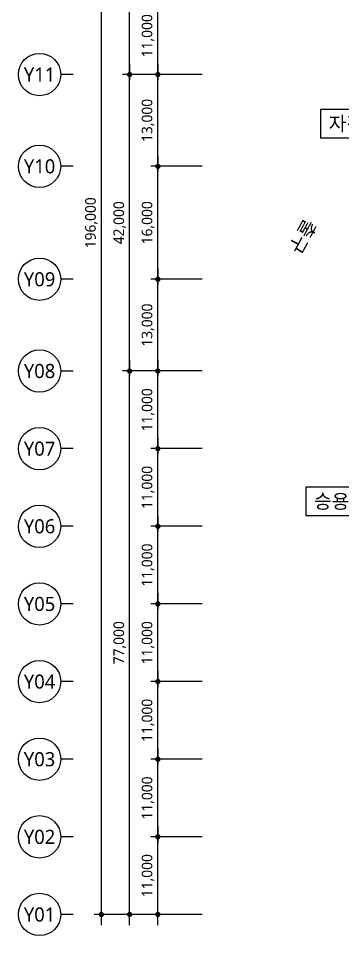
# Model space of a CAD drawing. Header units: millimetres. Extents: x 3479419 to 5579419, y 522746 to 3162891.
# Drawn here: x 4806612 to 4852519, y 1442391 to 1572355 of the extents above; entities that cross this region are included whole.
import ezdxf
from ezdxf.enums import TextEntityAlignment as Align

# ---------------------------------------------------------------- set-up
doc = ezdxf.new("R2010")
doc.units = ezdxf.units.MM
doc.layers.get('Defpoints').update_dxf_attribs({"color": 140})
for name, color, linetype, lineweight in [('A-AXIS-BUBL', 7, 'Continuous', 25), ('A-DIMS', 7, 'Continuous', 25), ('A-XXXX-TXT2', 3, 'Continuous', 25)]:
    doc.layers.add(name, color=color, linetype=linetype, lineweight=lineweight)
doc.styles.add('HY울릉도L', font='')
doc.styles.add('맑은고딕', font='malgun.ttf')
doc.styles.get('HY울릉도L').set_extended_font_data('HYwulM')
doc.dimstyles.new('CDIM', dxfattribs={"dimtxt": 3, "dimasz": 1.5, "dimexe": 2, "dimexo": 1, "dimgap": 1, "dimtad": 1, "dimdec": 0, "dimrnd": 0.5, "dimzin": 0, "dimdsep": 32, "dimlunit": 6, "dimtxsty": 'HY울릉도L', "dimblk1": '_CIDOT', "dimblk2": '_CIDOT', "dimsah": 1, "dimcen": 5.5, "dimclrd": 2, "dimclre": 2, "dimclrt": 7, "dimadec": 0, "dimazin": 0, "dimtfac": 1, "dimtdec": 0, "dimtix": 1, "dimtmove": 2, "dimatfit": 1, "dimldrblk": '_CIDOT', "dimfxl": 1, "dimtolj": 1, "dimtzin": 0, "dimlwd": -1, "dimarcsym": 0})

# ---------------------------------------------------------------- blocks, each defined once
blk = doc.blocks.new('_CIDOT')
at = {"color": 0, "linetype": 'ByBlock'}
blk.add_line((2, 0), (-1, 0), dxfattribs=at)
at = {"color": 0, "linetype": 'ByBlock', "const_width": 0.5}
blk.add_lwpolyline([(-0.25, 0, 1), (0.25, 0, 1)], format="xyb", close=True, dxfattribs=at)
blk = doc.blocks.new('*D8')
at = {"layer": 'A-DIMS', "lineweight": -2, "transparency": 16777216}
for p, q in [((93193, 67121), (85943, 67121)), ((93193, 56121), (85943, 56121))]:
    blk.add_line(p, q, dxfattribs=at)
at = {"layer": 'A-DIMS', "transparency": 16777216}
blk.add_line((86943, 56871), (86943, 66371), dxfattribs=at)
at = {"layer": 'Defpoints', "color": 0, "transparency": 16777216}
for p in [(86943, 67121), (93693, 67121), (93693, 56121)]:
    blk.add_point(p, dxfattribs=at)
at = {"layer": 'A-DIMS', "transparency": 16777216, "xscale": 750, "yscale": 750, "zscale": 750}
for p, rotation in [((86943, 67121), 90), ((86943, 56121), 270)]:
    blk.add_blockref('_CIDOT', p, dxfattribs=dict(at, rotation=rotation))
at = {"layer": 'A-DIMS', "color": 3, "transparency": 16777216, "insert": (85538, 61621), "char_height": 1500, "attachment_point": 5, "rotation": 90, "style": '맑은고딕'}
blk.add_mtext('\\A1;11,000', dxfattribs=at)
blk = doc.blocks.new('*D9')
at = {"layer": 'A-DIMS', "lineweight": -2, "transparency": 16777216}
for p, q in [((93193, 78121), (85943, 78121)), ((93193, 67121), (85943, 67121))]:
    blk.add_line(p, q, dxfattribs=at)
at = {"layer": 'A-DIMS', "transparency": 16777216}
blk.add_line((86943, 67871), (86943, 77371), dxfattribs=at)
at = {"layer": 'Defpoints', "color": 0, "transparency": 16777216}
for p in [(86943, 78121), (93693, 78121), (93693, 67121)]:
    blk.add_point(p, dxfattribs=at)
at = {"layer": 'A-DIMS', "transparency": 16777216, "xscale": 750, "yscale": 750, "zscale": 750}
for p, rotation in [((86943, 78121), 90), ((86943, 67121), 270)]:
    blk.add_blockref('_CIDOT', p, dxfattribs=dict(at, rotation=rotation))
at = {"layer": 'A-DIMS', "color": 3, "transparency": 16777216, "insert": (85538, 72621), "char_height": 1500, "attachment_point": 5, "rotation": 90, "style": '맑은고딕'}
blk.add_mtext('\\A1;11,000', dxfattribs=at)
blk = doc.blocks.new('*D10')
at = {"layer": 'A-DIMS', "lineweight": -2, "transparency": 16777216}
for p, q in [((93193, 89121), (85943, 89121)), ((93193, 78121), (85943, 78121))]:
    blk.add_line(p, q, dxfattribs=at)
at = {"layer": 'A-DIMS', "transparency": 16777216}
blk.add_line((86943, 78871), (86943, 88371), dxfattribs=at)
at = {"layer": 'Defpoints', "color": 0, "transparency": 16777216}
for p in [(86943, 89121), (93693, 89121), (93693, 78121)]:
    blk.add_point(p, dxfattribs=at)
at = {"layer": 'A-DIMS', "transparency": 16777216, "xscale": 750, "yscale": 750, "zscale": 750}
for p, rotation in [((86943, 89121), 90), ((86943, 78121), 270)]:
    blk.add_blockref('_CIDOT', p, dxfattribs=dict(at, rotation=rotation))
at = {"layer": 'A-DIMS', "color": 3, "transparency": 16777216, "insert": (85538, 83621), "char_height": 1500, "attachment_point": 5, "rotation": 90, "style": '맑은고딕'}
blk.add_mtext('\\A1;11,000', dxfattribs=at)
blk = doc.blocks.new('*D11')
at = {"layer": 'A-DIMS', "lineweight": -2, "transparency": 16777216}
for p, q in [((93193, 100121), (85943, 100121)), ((93193, 89121), (85943, 89121))]:
    blk.add_line(p, q, dxfattribs=at)
at = {"layer": 'A-DIMS', "transparency": 16777216}
blk.add_line((86943, 89871), (86943, 99371), dxfattribs=at)
at = {"layer": 'Defpoints', "color": 0, "transparency": 16777216}
for p in [(86943, 100121), (93693, 100121), (93693, 89121)]:
    blk.add_point(p, dxfattribs=at)
at = {"layer": 'A-DIMS', "transparency": 16777216, "xscale": 750, "yscale": 750, "zscale": 750}
for p, rotation in [((86943, 100121), 90), ((86943, 89121), 270)]:
    blk.add_blockref('_CIDOT', p, dxfattribs=dict(at, rotation=rotation))
at = {"layer": 'A-DIMS', "color": 3, "transparency": 16777216, "insert": (85538, 94621), "char_height": 1500, "attachment_point": 5, "rotation": 90, "style": '맑은고딕'}
blk.add_mtext('\\A1;11,000', dxfattribs=at)
blk = doc.blocks.new('*D12')
at = {"layer": 'A-DIMS', "lineweight": -2, "transparency": 16777216}
for p, q in [((93193, 111121), (85943, 111121)), ((93193, 100121), (85943, 100121))]:
    blk.add_line(p, q, dxfattribs=at)
at = {"layer": 'A-DIMS', "transparency": 16777216}
blk.add_line((86943, 100871), (86943, 110371), dxfattribs=at)
at = {"layer": 'Defpoints', "color": 0, "transparency": 16777216}
for p in [(86943, 111121), (93693, 111121), (93693, 100121)]:
    blk.add_point(p, dxfattribs=at)
at = {"layer": 'A-DIMS', "transparency": 16777216, "xscale": 750, "yscale": 750, "zscale": 750}
for p, rotation in [((86943, 111121), 90), ((86943, 100121), 270)]:
    blk.add_blockref('_CIDOT', p, dxfattribs=dict(at, rotation=rotation))
at = {"layer": 'A-DIMS', "color": 3, "transparency": 16777216, "insert": (85538, 105621), "char_height": 1500, "attachment_point": 5, "rotation": 90, "style": '맑은고딕'}
blk.add_mtext('\\A1;11,000', dxfattribs=at)
blk = doc.blocks.new('*D13')
at = {"layer": 'A-DIMS', "lineweight": -2, "transparency": 16777216}
for p, q in [((93193, 122121), (85943, 122121)), ((93193, 111121), (85943, 111121))]:
    blk.add_line(p, q, dxfattribs=at)
at = {"layer": 'A-DIMS', "transparency": 16777216}
blk.add_line((86943, 111871), (86943, 121371), dxfattribs=at)
at = {"layer": 'Defpoints', "color": 0, "transparency": 16777216}
for p in [(86943, 122121), (93693, 122121), (93693, 111121)]:
    blk.add_point(p, dxfattribs=at)
at = {"layer": 'A-DIMS', "transparency": 16777216, "xscale": 750, "yscale": 750, "zscale": 750}
for p, rotation in [((86943, 122121), 90), ((86943, 111121), 270)]:
    blk.add_blockref('_CIDOT', p, dxfattribs=dict(at, rotation=rotation))
at = {"layer": 'A-DIMS', "color": 3, "transparency": 16777216, "insert": (85538, 116621), "char_height": 1500, "attachment_point": 5, "rotation": 90, "style": '맑은고딕'}
blk.add_mtext('\\A1;11,000', dxfattribs=at)
blk = doc.blocks.new('*D14')
at = {"layer": 'A-DIMS', "lineweight": -2, "transparency": 16777216}
for p, q in [((93193, 135121), (85943, 135121)), ((93193, 122121), (85943, 122121))]:
    blk.add_line(p, q, dxfattribs=at)
at = {"layer": 'A-DIMS', "transparency": 16777216}
blk.add_line((86943, 122871), (86943, 134371), dxfattribs=at)
at = {"layer": 'Defpoints', "color": 0, "transparency": 16777216}
for p in [(86943, 135121), (93693, 135121), (93693, 122121)]:
    blk.add_point(p, dxfattribs=at)
at = {"layer": 'A-DIMS', "transparency": 16777216, "xscale": 750, "yscale": 750, "zscale": 750}
for p, rotation in [((86943, 135121), 90), ((86943, 122121), 270)]:
    blk.add_blockref('_CIDOT', p, dxfattribs=dict(at, rotation=rotation))
at = {"layer": 'A-DIMS', "color": 3, "transparency": 16777216, "insert": (85538, 128621), "char_height": 1500, "attachment_point": 5, "rotation": 90, "style": '맑은고딕'}
blk.add_mtext('\\A1;13,000', dxfattribs=at)
blk = doc.blocks.new('*D15')
at = {"layer": 'A-DIMS', "lineweight": -2, "transparency": 16777216}
for p, q in [((93193, 151121), (85943, 151121)), ((93193, 135121), (85943, 135121))]:
    blk.add_line(p, q, dxfattribs=at)
at = {"layer": 'A-DIMS', "transparency": 16777216}
blk.add_line((86943, 135871), (86943, 150371), dxfattribs=at)
at = {"layer": 'Defpoints', "color": 0, "transparency": 16777216}
for p in [(86943, 151121), (93693, 151121), (93693, 135121)]:
    blk.add_point(p, dxfattribs=at)
at = {"layer": 'A-DIMS', "transparency": 16777216, "xscale": 750, "yscale": 750, "zscale": 750}
for p, rotation in [((86943, 151121), 90), ((86943, 135121), 270)]:
    blk.add_blockref('_CIDOT', p, dxfattribs=dict(at, rotation=rotation))
at = {"layer": 'A-DIMS', "color": 3, "transparency": 16777216, "insert": (85538, 143121), "char_height": 1500, "attachment_point": 5, "rotation": 90, "style": '맑은고딕'}
blk.add_mtext('\\A1;16,000', dxfattribs=at)
blk = doc.blocks.new('*D16')
at = {"layer": 'A-DIMS', "lineweight": -2, "transparency": 16777216}
for p, q in [((93193, 164121), (85943, 164121)), ((93193, 151121), (85943, 151121))]:
    blk.add_line(p, q, dxfattribs=at)
at = {"layer": 'A-DIMS', "transparency": 16777216}
blk.add_line((86943, 151871), (86943, 163371), dxfattribs=at)
at = {"layer": 'Defpoints', "color": 0, "transparency": 16777216}
for p in [(86943, 164121), (93693, 164121), (93693, 151121)]:
    blk.add_point(p, dxfattribs=at)
at = {"layer": 'A-DIMS', "transparency": 16777216, "xscale": 750, "yscale": 750, "zscale": 750}
for p, rotation in [((86943, 164121), 90), ((86943, 151121), 270)]:
    blk.add_blockref('_CIDOT', p, dxfattribs=dict(at, rotation=rotation))
at = {"layer": 'A-DIMS', "color": 3, "transparency": 16777216, "insert": (85538, 157621), "char_height": 1500, "attachment_point": 5, "rotation": 90, "style": '맑은고딕'}
blk.add_mtext('\\A1;13,000', dxfattribs=at)
blk = doc.blocks.new('*D17')
at = {"layer": 'A-DIMS', "lineweight": -2, "transparency": 16777216}
for p, q in [((93193, 175121), (85943, 175121)), ((93193, 164121), (85943, 164121))]:
    blk.add_line(p, q, dxfattribs=at)
at = {"layer": 'A-DIMS', "transparency": 16777216}
blk.add_line((86943, 164871), (86943, 174371), dxfattribs=at)
at = {"layer": 'Defpoints', "color": 0, "transparency": 16777216}
for p in [(86943, 175121), (93693, 175121), (93693, 164121)]:
    blk.add_point(p, dxfattribs=at)
at = {"layer": 'A-DIMS', "transparency": 16777216, "xscale": 750, "yscale": 750, "zscale": 750}
for p, rotation in [((86943, 175121), 90), ((86943, 164121), 270)]:
    blk.add_blockref('_CIDOT', p, dxfattribs=dict(at, rotation=rotation))
at = {"layer": 'A-DIMS', "color": 3, "transparency": 16777216, "insert": (85538, 169621), "char_height": 1500, "attachment_point": 5, "rotation": 90, "style": '맑은고딕'}
blk.add_mtext('\\A1;11,000', dxfattribs=at)
blk = doc.blocks.new('*D24')
at = {"layer": 'A-DIMS', "lineweight": -2, "transparency": 16777216}
for p, q in [((93193, 122121), (81943, 122121)), ((93193, 45121), (81943, 45121))]:
    blk.add_line(p, q, dxfattribs=at)
at = {"layer": 'A-DIMS', "transparency": 16777216}
blk.add_line((82943, 45871), (82943, 121371), dxfattribs=at)
at = {"layer": 'Defpoints', "color": 0, "transparency": 16777216}
for p in [(82943, 122121), (93693, 122121), (93693, 45121)]:
    blk.add_point(p, dxfattribs=at)
at = {"layer": 'A-DIMS', "transparency": 16777216, "xscale": 750, "yscale": 750, "zscale": 750}
for p, rotation in [((82943, 122121), 90), ((82943, 45121), 270)]:
    blk.add_blockref('_CIDOT', p, dxfattribs=dict(at, rotation=rotation))
at = {"layer": 'A-DIMS', "color": 3, "transparency": 16777216, "insert": (81542, 83621), "char_height": 1500, "attachment_point": 5, "rotation": 90, "style": '맑은고딕'}
blk.add_mtext('\\A1;77,000', dxfattribs=at)
blk = doc.blocks.new('*D25')
at = {"layer": 'A-DIMS', "lineweight": -2, "transparency": 16777216}
for p, q in [((93193, 241121), (77943, 241121)), ((93193, 45121), (77943, 45121))]:
    blk.add_line(p, q, dxfattribs=at)
at = {"layer": 'A-DIMS', "transparency": 16777216}
blk.add_line((78943, 45871), (78943, 240371), dxfattribs=at)
at = {"layer": 'Defpoints', "color": 0, "transparency": 16777216}
for p in [(78943, 241121), (93693, 241121), (93693, 45121)]:
    blk.add_point(p, dxfattribs=at)
at = {"layer": 'A-DIMS', "transparency": 16777216, "xscale": 750, "yscale": 750, "zscale": 750}
for p, rotation in [((78943, 241121), 90), ((78943, 45121), 270)]:
    blk.add_blockref('_CIDOT', p, dxfattribs=dict(at, rotation=rotation))
at = {"layer": 'A-DIMS', "color": 3, "transparency": 16777216, "insert": (77538, 143121), "char_height": 1500, "attachment_point": 5, "rotation": 90, "style": '맑은고딕'}
blk.add_mtext('\\A1;196,000', dxfattribs=at)
blk = doc.blocks.new('*D26')
at = {"layer": 'A-DIMS', "lineweight": -2, "transparency": 16777216}
for p, q in [((93193, 56121), (85943, 56121)), ((93193, 45121), (85943, 45121))]:
    blk.add_line(p, q, dxfattribs=at)
at = {"layer": 'A-DIMS', "transparency": 16777216}
blk.add_line((86943, 45871), (86943, 55371), dxfattribs=at)
at = {"layer": 'Defpoints', "color": 0, "transparency": 16777216}
for p in [(86943, 56121), (93693, 56121), (93693, 45121)]:
    blk.add_point(p, dxfattribs=at)
at = {"layer": 'A-DIMS', "transparency": 16777216, "xscale": 750, "yscale": 750, "zscale": 750}
for p, rotation in [((86943, 56121), 90), ((86943, 45121), 270)]:
    blk.add_blockref('_CIDOT', p, dxfattribs=dict(at, rotation=rotation))
at = {"layer": 'A-DIMS', "color": 3, "transparency": 16777216, "insert": (85538, 50621), "char_height": 1500, "attachment_point": 5, "rotation": 90, "style": '맑은고딕'}
blk.add_mtext('\\A1;11,000', dxfattribs=at)
blk = doc.blocks.new('*D27')
at = {"layer": 'A-DIMS', "lineweight": -2, "transparency": 16777216}
for p, q in [((93193, 164121), (81943, 164121)), ((93193, 122121), (81943, 122121))]:
    blk.add_line(p, q, dxfattribs=at)
at = {"layer": 'A-DIMS', "transparency": 16777216}
blk.add_line((82943, 122871), (82943, 163371), dxfattribs=at)
at = {"layer": 'Defpoints', "color": 0, "transparency": 16777216}
for p in [(82943, 164121), (93693, 164121), (93693, 122121)]:
    blk.add_point(p, dxfattribs=at)
at = {"layer": 'A-DIMS', "transparency": 16777216, "xscale": 750, "yscale": 750, "zscale": 750}
for p, rotation in [((82943, 164121), 90), ((82943, 122121), 270)]:
    blk.add_blockref('_CIDOT', p, dxfattribs=dict(at, rotation=rotation))
at = {"layer": 'A-DIMS', "color": 3, "transparency": 16777216, "insert": (81542, 143121), "char_height": 1500, "attachment_point": 5, "rotation": 90, "style": '맑은고딕'}
blk.add_mtext('\\A1;42,000', dxfattribs=at)
blk = doc.blocks.new('*D28')
at = {"layer": 'A-DIMS', "lineweight": -2, "transparency": 16777216}
for p, q in [((93193, 241121), (81943, 241121)), ((93193, 164121), (81943, 164121))]:
    blk.add_line(p, q, dxfattribs=at)
at = {"layer": 'A-DIMS', "transparency": 16777216}
blk.add_line((82943, 164871), (82943, 240371), dxfattribs=at)
at = {"layer": 'Defpoints', "color": 0, "transparency": 16777216}
for p in [(82943, 241121), (93693, 241121), (93693, 164121)]:
    blk.add_point(p, dxfattribs=at)
at = {"layer": 'A-DIMS', "transparency": 16777216, "xscale": 750, "yscale": 750, "zscale": 750}
for p, rotation in [((82943, 241121), 90), ((82943, 164121), 270)]:
    blk.add_blockref('_CIDOT', p, dxfattribs=dict(at, rotation=rotation))
at = {"layer": 'A-DIMS', "color": 3, "transparency": 16777216, "insert": (81542, 202621), "char_height": 1500, "attachment_point": 5, "rotation": 90, "style": '맑은고딕'}
blk.add_mtext('\\A1;77,000', dxfattribs=at)
blk = doc.blocks.new('글_일반주차')
at = {"layer": 'A-XXXX-TXT2', "color": 0}
blk.add_lwpolyline([(-8700, -2000), (8700, -2000), (8700, 2000), (-8700, 2000)], close=True, dxfattribs=at)
at = {"layer": 'A-XXXX-TXT2', "style": '맑은고딕'}
blk.add_text('승용차주차장', height=2000, dxfattribs=at).set_placement((0, 0), align=Align.MIDDLE_CENTER)
blk = doc.blocks.new('글_자전거주차장')
at = {"layer": 'A-XXXX-TXT2', "color": 0}
blk.add_lwpolyline([(-8700, -2000), (8700, -2000), (8700, 2000), (-8700, 2000)], close=True, dxfattribs=at)
at = {"layer": 'A-XXXX-TXT2', "style": '맑은고딕'}
blk.add_text('자전거주차장', height=2000, dxfattribs=at).set_placement((0, 0), align=Align.MIDDLE_CENTER)
blk = doc.blocks.new('DIM(210222)')
for p, q in [((74943, 164120.6), (73193, 164120.6)), ((74943, 151120.6), (73193, 151120.6)), ((74943, 135120.6), (73193, 135120.6)), ((74943, 122120.6), (73193, 122120.6)), ((74943, 111120.6), (73193, 111120.6)), ((74943, 100120.6), (73193, 100120.6)), ((74943, 89120.6), (73193, 89120.6)), ((74943, 78120.6), (73193, 78120.6)), ((74943, 67120.6), (73193, 67120.6)), ((74943, 56120.6), (73193, 56120.6)), ((74943, 45120.6), (73193, 45120.6))]:
    blk.add_line(p, q)
at = {"layer": 'A-AXIS-BUBL', "ltscale": 0.2}
for centre in [(70193, 164120.6), (70193, 151120.6), (70193, 135120.6), (70193, 122120.6), (70193, 111120.6), (70193, 100120.6), (70193, 89120.6), (70193, 78120.6), (70193, 67120.6), (70193, 56120.6), (70193, 45120.6)]:
    blk.add_circle(centre, 3000, dxfattribs=at)
at = {"layer": 'A-XXXX-TXT2', "ltscale": 0.2, "style": '맑은고딕'}
for s, p in [('Y11', (70193, 164120.6)), ('Y10', (70193, 151120.6)), ('Y09', (70193, 135120.6)), ('Y08', (70193, 122120.6)), ('Y07', (70193, 111120.6)), ('Y06', (70193, 100120.6)), ('Y05', (70193, 89120.6)), ('Y04', (70193, 78120.6)), ('Y03', (70193, 67120.6)), ('Y02', (70193, 56120.6)), ('Y01', (70193, 45120.6))]:
    blk.add_text(s, height=2000, dxfattribs=at).set_placement(p, align=Align.MIDDLE)
at = {"layer": 'A-DIMS'}
for p1, p2, distance, picture, middle in [((93693, 45120.6), (93693, 241120.6), 14750, '*D25', (77538.1, 143120.6)), ((93693, 164120.6), (93693, 241120.6), 10750, '*D28', (81542.2, 202620.6)), ((93693, 164120.6), (93693, 175120.6), 6750, '*D17', (85538.1, 169620.6)), ((93693, 122120.6), (93693, 164120.6), 10750, '*D27', (81542.2, 143120.6)), ((93693, 151120.6), (93693, 164120.6), 6750, '*D16', (85538.1, 157620.6)), ((93693, 135120.6), (93693, 151120.6), 6750, '*D15', (85538.1, 143120.6)), ((93693, 122120.6), (93693, 135120.6), 6750, '*D14', (85538.1, 128620.6)), ((93693, 45120.6), (93693, 122120.6), 10750, '*D24', (81542.2, 83620.6)), ((93693, 111120.6), (93693, 122120.6), 6750, '*D13', (85538.1, 116620.6)), ((93693, 100120.6), (93693, 111120.6), 6750, '*D12', (85538.1, 105620.6)), ((93693, 89120.6), (93693, 100120.6), 6750, '*D11', (85538.1, 94620.6)), ((93693, 78120.6), (93693, 89120.6), 6750, '*D10', (85538.1, 83620.6)), ((93693, 67120.6), (93693, 78120.6), 6750, '*D9', (85538.1, 72620.6)), ((93693, 56120.6), (93693, 67120.6), 6750, '*D8', (85538.1, 61620.6)), ((93693, 45120.6), (93693, 56120.6), 6750, '*D26', (85538.1, 50620.6))]:
    dim = blk.add_aligned_dim(p1=p1, p2=p2, distance=distance, dimstyle='CDIM', override={"dimscale": 500, "dimtxsty": '맑은고딕', "dimclrd": 256, "dimclre": 256, "dimclrt": 3}, dxfattribs=at)
    dim.commit()
    dim.dimension.update_dxf_attribs({"geometry": picture, "text_midpoint": middle})

msp = doc.modelspace()

# ---------------------------------------------------------------- block references
for name, p in [('DIM(210222)', (4739418.8, 1400270.6)), ('글_자전거주차장', (4858083.5, 1557440)), ('글_일반주차', (4855986.8, 1503920.6))]:
    msp.add_blockref(name, p)

# ---------------------------------------------------------------- texts
at = {"layer": 'A-XXXX-TXT2', "style": '맑은고딕'}
msp.add_text('출구', height=2000, rotation=241.590253, dxfattribs=at).set_placement((4846886.4, 1541424.4), align=Align.MIDDLE_CENTER)

doc.saveas('drawing.dxf')
